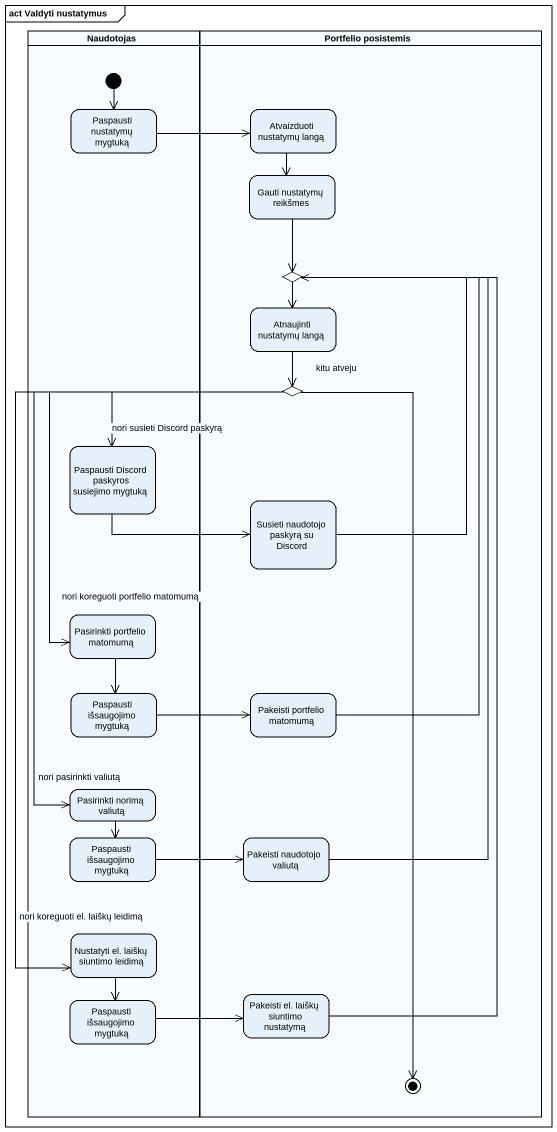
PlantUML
@startuml
mainframe act Valdyti nustatymus
hide empty description
state Naudotojas <<partition>> {
  state "Paspausti nustatymų mygtuką" as Paspausti_nustatymų_mygtuką
  state "Paspausti Discord paskyros susiejimo mygtuką" as Paspausti_Discord_paskyros
  state "Pasirinkti portfelio matomumą" as Pasirinkti_portfelio
  state "Paspausti išsaugojimo mygtuką" as Paspausti_išsaugojimo
  state "Pasirinkti norimą valiutą" as Pasirinkti_norimą_valiutą
  state "Paspausti išsaugojimo mygtuką" as Paspausti_išsaugojimo_2
  state "Nustatyti el. laiškų siuntimo leidimą" as Nustatyti_el_laiškų
  state "Paspausti išsaugojimo mygtuką" as Paspausti_išsaugojimo_3
  [*] --> Paspausti_nustatymų_mygtuką
}
state "Portfelio posistemis" as Portfelio_posistemis <<partition>> {
  state "Atvaizduoti nustatymų langą" as Atvaizduoti_nustatymų_langą
  state "Gauti nustatymų reikšmes" as Gauti_nustatymų_reikšmes
  state choice1 <<choice>>
  state "Atnaujinti nustatymų langą" as Atnaujinti_nustatymų_langą
  state choice2 <<choice>>
  state "Susieti naudotojo paskyrą su Discord" as Susieti_naudotojo_paskyrą
  state "Pakeisti portfelio matomumą" as Pakeisti_portfelio_matomumą
  state "Pakeisti naudotojo valiutą" as Pakeisti_naudotojo_valiutą
  state "Pakeisti el. laiškų siuntimo nustatymą" as Pakeisti_el_laiškų_siuntimo
  choice2 --> [*] : kitu atveju
}
Paspausti_nustatymų_mygtuką -right-> Atvaizduoti_nustatymų_langą
Atvaizduoti_nustatymų_langą --> Gauti_nustatymų_reikšmes
Gauti_nustatymų_reikšmes --> choice1
choice1 --> Atnaujinti_nustatymų_langą
Atnaujinti_nustatymų_langą --> choice2
choice2 -left-> Paspausti_Discord_paskyros : nori susieti Discord paskyrą
choice2 --> Pasirinkti_portfelio : nori koreguoti portfelio matomumą
choice2 --> Pasirinkti_norimą_valiutą : nori pasirinkti valiutą
choice2 --> Nustatyti_el_laiškų : nori koreguoti el. laiškų leidimą
Paspausti_Discord_paskyros -right-> Susieti_naudotojo_paskyrą
Susieti_naudotojo_paskyrą -up-> choice1
Pasirinkti_portfelio --> Paspausti_išsaugojimo
Paspausti_išsaugojimo -right-> Pakeisti_portfelio_matomumą
Pakeisti_portfelio_matomumą -up-> choice1
Pasirinkti_norimą_valiutą --> Paspausti_išsaugojimo_2
Paspausti_išsaugojimo_2 -right-> Pakeisti_naudotojo_valiutą
Pakeisti_naudotojo_valiutą -up-> choice1
Nustatyti_el_laiškų --> Paspausti_išsaugojimo_3
Paspausti_išsaugojimo_3 -right-> Pakeisti_el_laiškų_siuntimo
Pakeisti_el_laiškų_siuntimo -up-> choice1
@enduml
